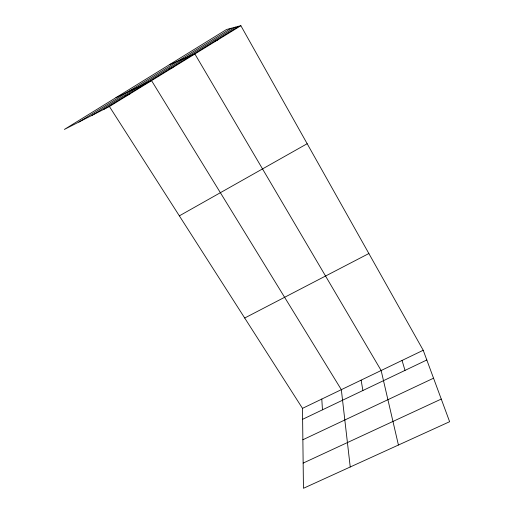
<?xml version="1.0" encoding="UTF-8"?>
<svg xmlns="http://www.w3.org/2000/svg" width="514" height="514" viewBox="0 0 514 514"><rect width="100%" height="100%" fill="white"/><g stroke="black" fill="none" stroke-linecap="round" stroke-linejoin="round"><path stroke-width="0.77" d="M78.88 122.049L231.178 28.264M92.057 115.348L235.373 27.152M103.41 109.566L238.971 26.201M109.411 106.514L240.867 25.7L423.221 350.265L449.628 421.705L303.453 488.3L302.489 408.354L109.411 106.514L64.372 129.432L226.52 29.491L240.867 25.7M179.354 215.854L307.173 143.714M244.709 318.018L368.872 253.53M124.947 96.317L130.325 93.657M302.489 408.354L423.221 350.265M115.958 97.641L151.54 80.614L341.335 389.663L350.233 466.988M302.624 419.302L426.813 359.986M302.868 439.759L433.546 378.195M303.151 463.095L441.256 399.057M168.99 69.236L173.057 67.385M169.402 64.7L194.883 53.97L381.144 370.51L398.427 445.028M215.058 40.908L217.705 39.944M402.044 360.455L405.013 370.395M361.117 380.148L362.897 390.518M321.796 399.063L322.458 409.831"/></g></svg>
